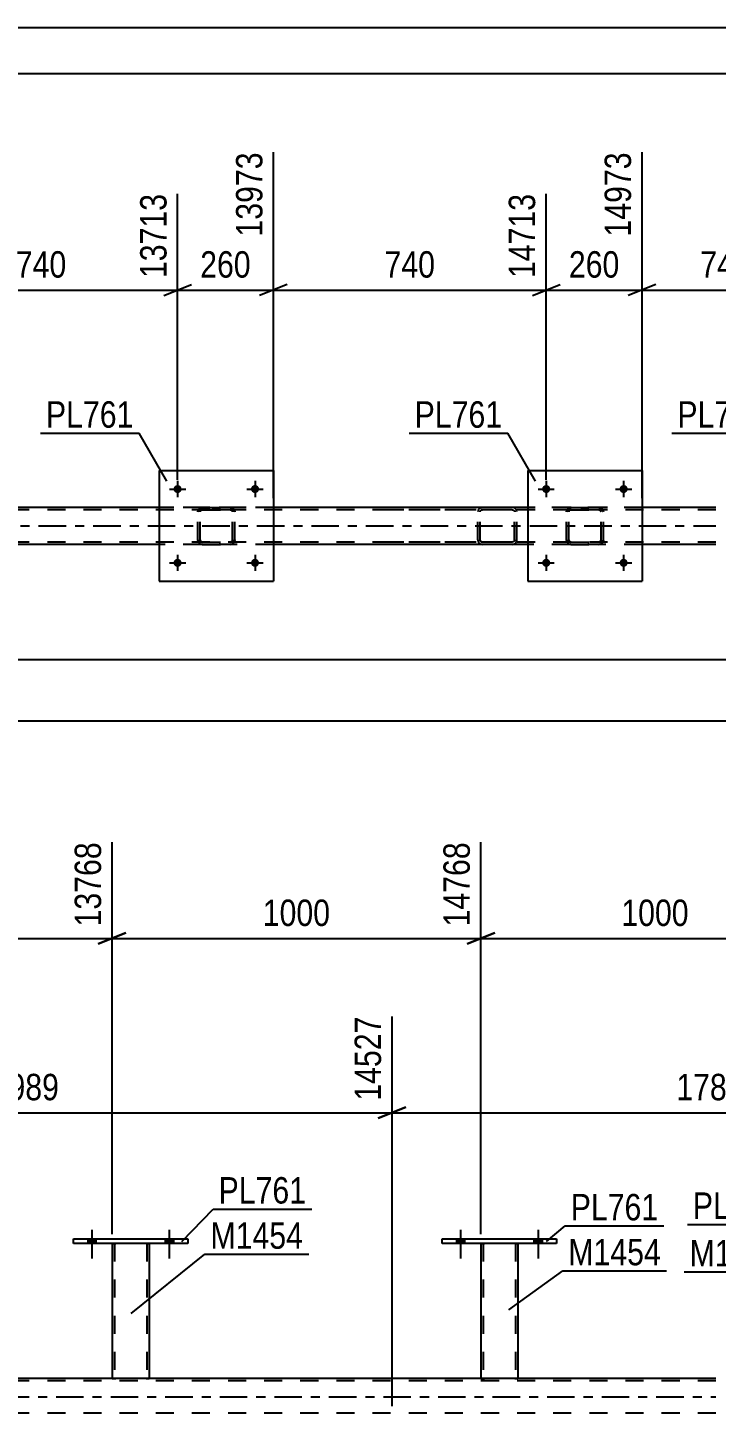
# Model space of a CAD drawing. Header units: millimetres. Extents: x 0 to 841, y 0 to 594.
# Drawn here: x 639.3 to 714, y 443.7 to 594 of the extents above; entities that cross this region are included whole.
import ezdxf

# ---------------------------------------------------------------- set-up
doc = ezdxf.new("R2010")
doc.units = ezdxf.units.MM
doc.linetypes.add('DXK_LINE_DOT2', pattern=[3.9198, 1.9599, -1.9599])
doc.linetypes.add('DXK_LINE_DOT3', pattern=[5.9187, 2.979, -0.9799, 0.9799, -0.9799])
doc.styles.add('Arial Narrow', font='ARIALN.TTF', dxfattribs={"height": 0.2})

# ---------------------------------------------------------------- blocks, each defined once
blk = doc.blocks.new('Unknown-318895709-1135')
at = {"color": 5, "linetype": 'Continuous'}
for p, q in [((841, 594), (0, 594)), ((836, 589), (5, 589))]:
    blk.add_line(p, q, dxfattribs=at)
blk = doc.blocks.new('Part-318895709-2970 - 2831')
at = {"color": 7, "linetype": 'DXK_LINE_DOT2'}
for p, q in [((697.77, 541.51), (697.81, 541.69)), ((697.81, 541.69), (697.77, 541.51)), ((697.77, 538.47), (697.77, 541.51)), ((698.01, 541.51), (698.03, 541.6)), ((698.03, 541.6), (698.01, 541.51)), ((698.01, 538.47), (698.01, 541.51)), ((698.03, 541.6), (698.08, 541.68)), ((698.08, 541.68), (698.03, 541.6)), ((698.07, 541.95), (698.25, 541.99)), ((698.25, 541.99), (698.07, 541.95)), ((698.08, 541.68), (698.16, 541.73)), ((698.16, 541.73), (698.08, 541.68)), ((698.16, 541.73), (698.25, 541.75)), ((698.25, 541.75), (698.16, 541.73)), ((698.25, 541.99), (701.29, 541.99)), ((698.25, 541.99), (698.25, 541.99)), ((698.25, 541.99), (701.29, 541.99)), ((698.25, 541.75), (701.29, 541.75)), ((698.25, 541.75), (698.25, 541.75)), ((701.29, 541.75), (698.25, 541.75)), ((701.29, 541.99), (701.29, 541.99)), ((701.29, 541.99), (701.47, 541.95)), ((701.47, 541.95), (701.29, 541.99)), ((701.29, 541.75), (701.29, 541.75)), ((701.29, 541.75), (701.38, 541.73)), ((701.38, 541.73), (701.29, 541.75)), ((701.38, 541.73), (701.46, 541.68)), ((701.46, 541.68), (701.38, 541.73)), ((701.46, 541.68), (701.51, 541.6)), ((701.51, 541.6), (701.46, 541.68)), ((701.51, 541.6), (701.53, 541.51)), ((701.53, 541.51), (701.51, 541.6)), ((701.53, 538.47), (701.53, 541.51)), ((701.73, 541.69), (701.77, 541.51)), ((701.77, 541.51), (701.73, 541.69)), ((701.77, 538.47), (701.77, 541.51)), ((697.81, 538.29), (697.77, 538.47)), ((697.77, 538.47), (697.81, 538.29)), ((698.03, 538.38), (698.01, 538.47)), ((698.01, 538.47), (698.03, 538.38)), ((698.08, 538.3), (698.03, 538.38)), ((698.03, 538.38), (698.08, 538.3)), ((698.16, 538.25), (698.08, 538.3)), ((698.08, 538.3), (698.16, 538.25)), ((698.25, 538.23), (698.16, 538.25)), ((698.16, 538.25), (698.25, 538.23)), ((698.25, 538.23), (701.29, 538.23)), ((698.25, 538.23), (698.25, 538.23)), ((698.25, 538.23), (701.29, 538.23)), ((701.38, 538.25), (701.29, 538.23)), ((701.29, 538.23), (701.38, 538.25)), ((701.29, 538.23), (701.29, 538.23)), ((701.46, 538.3), (701.38, 538.25)), ((701.38, 538.25), (701.46, 538.3)), ((701.51, 538.38), (701.46, 538.3)), ((701.46, 538.3), (701.51, 538.38)), ((701.53, 538.47), (701.51, 538.38)), ((701.51, 538.38), (701.53, 538.47)), ((701.77, 538.47), (701.73, 538.29)), ((701.73, 538.29), (701.77, 538.47)), ((698.25, 537.99), (698.07, 538.03)), ((698.07, 538.03), (698.25, 537.99)), ((698.25, 537.99), (701.29, 537.99)), ((698.25, 537.99), (698.25, 537.99)), ((698.25, 537.99), (701.29, 537.99)), ((701.47, 538.03), (701.29, 537.99)), ((701.29, 537.99), (701.47, 538.03)), ((701.29, 537.99), (701.29, 537.99))]:
    blk.add_line(p, q, dxfattribs=at)
at = {"color": 7, "linetype": 'DXK_LINE_DOT3'}
blk.add_line((699.77, 539.99), (699.77, 539.99), dxfattribs=at)
at = {"color": 7, "linetype": 'DXK_LINE_DOT2'}
for centre, start, end in [((698.25, 541.51), 112.5, 157.5), ((698.25, 541.51), 112.5, 157.5), ((701.29, 541.51), 22.5, 67.5), ((701.29, 541.51), 22.5, 67.5), ((698.25, 538.47), 202.5, 247.5), ((698.25, 538.47), 202.5, 247.5), ((701.29, 538.47), 292.5, 337.5), ((701.29, 538.47), 292.5, 337.5)]:
    blk.add_arc(centre, 0.48, start, end, dxfattribs=at)
blk = doc.blocks.new('Part-318895709-2881 - 2831')
at = {"color": 7, "linetype": 'DXK_LINE_DOT2'}
for p, q in [((713.97, 541.75), (125.58, 541.75)), ((713.97, 541.99), (213.57, 541.99)), ((665.98, 541.99), (653.58, 541.99)), ((705.97, 541.99), (693.57, 541.99)), ((713.97, 538.23), (125.58, 538.23)), ((665.98, 537.99), (653.58, 537.99)), ((705.97, 537.99), (693.57, 537.99))]:
    blk.add_line(p, q, dxfattribs=at)
at = {"color": 2, "linetype": 'Continuous'}
for p, q in [((653.58, 541.99), (625.97, 541.99)), ((693.57, 541.99), (665.98, 541.99)), ((713.97, 541.99), (705.97, 541.99)), ((653.58, 537.99), (625.97, 537.99)), ((693.57, 537.99), (665.98, 537.99)), ((713.97, 537.99), (705.97, 537.99))]:
    blk.add_line(p, q, dxfattribs=at)
at = {"color": 7, "linetype": 'DXK_LINE_DOT3'}
blk.add_line((125.58, 539.99), (713.97, 539.99), dxfattribs=at)
blk = doc.blocks.new('Part-318895709-2969 - 2831')
at = {"color": 2, "linetype": 'Continuous'}
for p, q in [((693.57, 545.99), (693.57, 533.99)), ((693.57, 545.99), (705.97, 545.99)), ((705.97, 545.99), (705.97, 533.99)), ((693.57, 533.99), (705.97, 533.99))]:
    blk.add_line(p, q, dxfattribs=at)
blk = doc.blocks.new('Part-318895709-2975 - 2831')
at = {"color": 2, "linetype": 'Continuous'}
for p, q in [((653.58, 545.99), (653.58, 533.99)), ((653.58, 545.99), (665.98, 545.99)), ((665.98, 545.99), (665.98, 533.99)), ((653.58, 533.99), (665.98, 533.99))]:
    blk.add_line(p, q, dxfattribs=at)
blk = doc.blocks.new('Part-318895709-2976 - 2831')
at = {"color": 7, "linetype": 'DXK_LINE_DOT2'}
for p, q in [((657.78, 541.51), (657.81, 541.69)), ((657.81, 541.69), (657.78, 541.51)), ((657.78, 538.47), (657.78, 541.51)), ((658.02, 541.51), (658.03, 541.6)), ((658.03, 541.6), (658.02, 541.51)), ((658.02, 538.47), (658.02, 541.51)), ((658.03, 541.6), (658.09, 541.68)), ((658.09, 541.68), (658.03, 541.6)), ((658.07, 541.95), (658.26, 541.99)), ((658.26, 541.99), (658.07, 541.95)), ((658.09, 541.68), (658.16, 541.73)), ((658.16, 541.73), (658.09, 541.68)), ((658.16, 541.73), (658.26, 541.75)), ((658.26, 541.75), (658.16, 541.73)), ((658.26, 541.99), (661.3, 541.99)), ((658.26, 541.99), (658.26, 541.99)), ((658.26, 541.99), (661.3, 541.99)), ((658.26, 541.75), (661.3, 541.75)), ((658.26, 541.75), (658.26, 541.75)), ((661.3, 541.75), (658.26, 541.75)), ((661.3, 541.99), (661.3, 541.99)), ((661.3, 541.99), (661.48, 541.95)), ((661.48, 541.95), (661.3, 541.99)), ((661.3, 541.75), (661.3, 541.75)), ((661.3, 541.75), (661.39, 541.73)), ((661.39, 541.73), (661.3, 541.75)), ((661.39, 541.73), (661.47, 541.68)), ((661.47, 541.68), (661.39, 541.73)), ((661.47, 541.68), (661.52, 541.6)), ((661.52, 541.6), (661.47, 541.68)), ((661.52, 541.6), (661.54, 541.51)), ((661.54, 541.51), (661.52, 541.6)), ((661.54, 538.47), (661.54, 541.51)), ((661.74, 541.69), (661.78, 541.51)), ((661.78, 541.51), (661.74, 541.69)), ((661.78, 538.47), (661.78, 541.51)), ((657.81, 538.29), (657.78, 538.47)), ((657.78, 538.47), (657.81, 538.29)), ((658.03, 538.38), (658.02, 538.47)), ((658.02, 538.47), (658.03, 538.38)), ((658.09, 538.3), (658.03, 538.38)), ((658.03, 538.38), (658.09, 538.3)), ((658.16, 538.25), (658.09, 538.3)), ((658.09, 538.3), (658.16, 538.25)), ((658.26, 538.23), (658.16, 538.25)), ((658.16, 538.25), (658.26, 538.23)), ((658.26, 538.23), (661.3, 538.23)), ((658.26, 538.23), (658.26, 538.23)), ((658.26, 538.23), (661.3, 538.23)), ((661.39, 538.25), (661.3, 538.23)), ((661.3, 538.23), (661.39, 538.25)), ((661.3, 538.23), (661.3, 538.23)), ((661.47, 538.3), (661.39, 538.25)), ((661.39, 538.25), (661.47, 538.3)), ((661.52, 538.38), (661.47, 538.3)), ((661.47, 538.3), (661.52, 538.38)), ((661.54, 538.47), (661.52, 538.38)), ((661.52, 538.38), (661.54, 538.47)), ((661.78, 538.47), (661.74, 538.29)), ((661.74, 538.29), (661.78, 538.47)), ((658.26, 537.99), (658.07, 538.03)), ((658.07, 538.03), (658.26, 537.99)), ((658.26, 537.99), (661.3, 537.99)), ((658.26, 537.99), (658.26, 537.99)), ((658.26, 537.99), (661.3, 537.99)), ((661.48, 538.03), (661.3, 537.99)), ((661.3, 537.99), (661.48, 538.03)), ((661.3, 537.99), (661.3, 537.99))]:
    blk.add_line(p, q, dxfattribs=at)
at = {"color": 7, "linetype": 'DXK_LINE_DOT3'}
blk.add_line((659.78, 539.99), (659.78, 539.99), dxfattribs=at)
at = {"color": 7, "linetype": 'DXK_LINE_DOT2'}
for centre, start, end in [((658.26, 541.51), 112.5, 157.5), ((658.26, 541.51), 112.5, 157.5), ((661.3, 541.51), 22.5, 67.5), ((661.3, 541.51), 22.5, 67.5), ((658.26, 538.47), 202.5, 247.5), ((658.26, 538.47), 202.5, 247.5), ((661.3, 538.47), 292.5, 337.5), ((661.3, 538.47), 292.5, 337.5)]:
    blk.add_arc(centre, 0.48, start, end, dxfattribs=at)
blk = doc.blocks.new('Bolt-318895709-2915 - 2831')
at = {"linetype": 'Continuous'}
for points in [[(696.01, 543.99, -1), (695.13, 543.99, -1)], [(704.41, 543.99, -1), (703.53, 543.99, -1)]]:
    blk.add_hatch(color=1, dxfattribs=at).paths.add_polyline_path(points)
at = {"color": 1, "linetype": 'Continuous'}
for p, q in [((695.57, 544.87), (695.57, 543.11)), ((703.97, 544.87), (703.97, 543.11)), ((694.69, 543.99), (696.45, 543.99)), ((703.09, 543.99), (704.85, 543.99))]:
    blk.add_line(p, q, dxfattribs=at)
blk = doc.blocks.new('Bolt-318895709-2916 - 2831')
at = {"linetype": 'Continuous'}
for points in [[(696.01, 535.99, -1), (695.13, 535.99, -1)], [(704.41, 535.99, -1), (703.53, 535.99, -1)]]:
    blk.add_hatch(color=1, dxfattribs=at).paths.add_polyline_path(points)
at = {"color": 1, "linetype": 'Continuous'}
for p, q in [((695.57, 536.87), (695.57, 535.11)), ((703.97, 536.87), (703.97, 535.11)), ((694.69, 535.99), (696.45, 535.99)), ((703.09, 535.99), (704.85, 535.99))]:
    blk.add_line(p, q, dxfattribs=at)
blk = doc.blocks.new('Bolt-318895709-2917 - 2831')
at = {"linetype": 'Continuous'}
for points in [[(656.02, 543.99, -1), (655.14, 543.99, -1)], [(664.42, 543.99, -1), (663.54, 543.99, -1)]]:
    blk.add_hatch(color=1, dxfattribs=at).paths.add_polyline_path(points)
at = {"color": 1, "linetype": 'Continuous'}
for p, q in [((655.58, 544.87), (655.58, 543.11)), ((663.98, 544.87), (663.98, 543.11)), ((654.7, 543.99), (656.46, 543.99)), ((663.1, 543.99), (664.86, 543.99))]:
    blk.add_line(p, q, dxfattribs=at)
blk = doc.blocks.new('Bolt-318895709-2918 - 2831')
at = {"linetype": 'Continuous'}
for points in [[(656.02, 535.99, -1), (655.14, 535.99, -1)], [(664.42, 535.99, -1), (663.54, 535.99, -1)]]:
    blk.add_hatch(color=1, dxfattribs=at).paths.add_polyline_path(points)
at = {"color": 1, "linetype": 'Continuous'}
for p, q in [((655.58, 536.87), (655.58, 535.11)), ((663.98, 536.87), (663.98, 535.11)), ((654.7, 535.99), (656.46, 535.99)), ((663.1, 535.99), (664.86, 535.99))]:
    blk.add_line(p, q, dxfattribs=at)
blk = doc.blocks.new('Part-318895709-3026 - 2831')
at = {"color": 7, "linetype": 'DXK_LINE_DOT2'}
for p, q in [((691.89, 541.99), (676.9, 541.99)), ((691.89, 541.75), (676.9, 541.75)), ((688.18, 541.68), (688.14, 541.51)), ((688.14, 538.47), (688.14, 541.51)), ((688.18, 541.69), (688.18, 541.68)), ((688.4, 541.51), (688.42, 541.6)), ((688.4, 538.47), (688.4, 541.51)), ((688.42, 541.6), (688.47, 541.68)), ((688.65, 541.99), (688.46, 541.95)), ((688.47, 541.68), (688.56, 541.73)), ((688.56, 541.73), (688.65, 541.75)), ((692.08, 541.95), (691.89, 541.99)), ((691.89, 541.75), (691.99, 541.73)), ((691.99, 541.73), (692.07, 541.68)), ((692.07, 541.68), (692.12, 541.6)), ((692.12, 541.6), (692.14, 541.51)), ((692.14, 538.47), (692.14, 541.51)), ((692.36, 541.68), (692.36, 541.69)), ((692.4, 541.51), (692.36, 541.68)), ((692.4, 538.47), (692.4, 541.51)), ((691.89, 538.23), (676.9, 538.23)), ((688.14, 538.47), (688.18, 538.29)), ((688.42, 538.38), (688.4, 538.47)), ((688.47, 538.3), (688.42, 538.38)), ((688.56, 538.25), (688.47, 538.3)), ((688.65, 538.23), (688.56, 538.25)), ((691.99, 538.25), (691.89, 538.23)), ((692.07, 538.3), (691.99, 538.25)), ((692.12, 538.38), (692.07, 538.3)), ((692.14, 538.47), (692.12, 538.38)), ((692.36, 538.29), (692.4, 538.47)), ((691.89, 537.99), (676.9, 537.99)), ((688.46, 538.03), (688.65, 537.99)), ((691.89, 537.99), (692.08, 538.03))]:
    blk.add_line(p, q, dxfattribs=at)
for centre, start, end in [((688.63, 541.49), 110.7583, 155.68), ((691.91, 541.49), 24.32, 69.2417), ((688.63, 538.49), 204.32, 249.2417), ((691.91, 538.49), 290.7583, 335.68)]:
    blk.add_arc(centre, 0.496, start, end, dxfattribs=at)
blk = doc.blocks.new('Part-318895709-3849 - 3800')
at = {"color": 7, "linetype": 'DXK_LINE_DOT2'}
for p, q in [((713.97, 447.33), (115.64, 447.33)), ((652.48, 447.57), (648.48, 447.57)), ((692.48, 447.57), (688.48, 447.57)), ((713.97, 443.81), (115.64, 443.81))]:
    blk.add_line(p, q, dxfattribs=at)
at = {"color": 2, "linetype": 'Continuous'}
for p, q in [((648.48, 447.57), (612.48, 447.57)), ((688.48, 447.57), (652.48, 447.57)), ((713.97, 447.57), (692.48, 447.57))]:
    blk.add_line(p, q, dxfattribs=at)
at = {"color": 7, "linetype": 'DXK_LINE_DOT3'}
blk.add_line((115.64, 445.57), (713.97, 445.57), dxfattribs=at)
blk = doc.blocks.new('Part-318895709-4082 - 3800')
at = {"color": 2, "linetype": 'Continuous'}
for p, q in [((684.28, 462.69), (696.68, 462.69)), ((684.28, 462.21), (684.28, 462.69)), ((696.68, 462.21), (684.28, 462.21)), ((696.68, 462.69), (696.68, 462.21))]:
    blk.add_line(p, q, dxfattribs=at)
blk = doc.blocks.new('Part-318895709-4141 - 3800')
at = {"color": 2, "linetype": 'Continuous'}
for p, q in [((688.48, 462.21), (688.48, 447.57)), ((692.48, 462.21), (692.48, 447.57)), ((688.51, 447.57), (688.48, 447.57)), ((688.62, 447.57), (688.51, 447.57)), ((688.77, 447.57), (688.62, 447.57)), ((692.18, 447.57), (688.77, 447.57)), ((692.34, 447.57), (692.18, 447.57)), ((692.44, 447.57), (692.34, 447.57)), ((692.48, 447.57), (692.44, 447.57))]:
    blk.add_line(p, q, dxfattribs=at)
at = {"color": 7, "linetype": 'DXK_LINE_DOT2'}
for p, q in [((688.48, 462.21), (688.48, 462.21)), ((688.48, 462.21), (688.48, 462.21)), ((688.48, 462.21), (688.48, 462.21)), ((688.51, 462.21), (688.48, 462.21)), ((688.48, 462.21), (688.51, 462.21)), ((688.62, 462.21), (688.51, 462.21)), ((688.51, 462.21), (688.62, 462.21)), ((688.77, 462.21), (688.62, 462.21)), ((688.62, 462.21), (688.77, 462.21)), ((688.72, 462.21), (688.72, 462.21)), ((688.72, 462.21), (688.72, 447.57)), ((688.74, 462.21), (688.72, 462.21)), ((688.72, 462.21), (688.74, 462.21)), ((688.79, 462.21), (688.74, 462.21)), ((688.74, 462.21), (688.79, 462.21)), ((692.18, 462.21), (688.77, 462.21)), ((692.18, 462.21), (688.77, 462.21)), ((692.09, 462.21), (688.79, 462.21)), ((688.79, 462.21), (688.87, 462.21)), ((692.17, 462.21), (688.87, 462.21)), ((692.17, 462.21), (692.09, 462.21)), ((692.22, 462.21), (692.17, 462.21)), ((692.17, 462.21), (692.22, 462.21)), ((692.18, 462.21), (692.34, 462.21)), ((692.34, 462.21), (692.18, 462.21)), ((692.24, 462.21), (692.22, 462.21)), ((692.22, 462.21), (692.24, 462.21)), ((692.24, 462.21), (692.24, 462.21)), ((692.24, 462.21), (692.24, 447.57)), ((692.34, 462.21), (692.44, 462.21)), ((692.44, 462.21), (692.34, 462.21)), ((692.44, 462.21), (692.48, 462.21)), ((692.48, 462.21), (692.44, 462.21)), ((692.48, 462.21), (692.48, 462.21)), ((692.48, 462.21), (692.48, 462.21)), ((692.48, 462.21), (692.48, 462.21)), ((688.48, 447.57), (688.51, 447.57)), ((688.51, 447.57), (688.62, 447.57)), ((688.62, 447.57), (688.77, 447.57)), ((688.74, 447.57), (688.72, 447.57)), ((688.72, 447.57), (688.74, 447.57)), ((688.79, 447.57), (688.74, 447.57)), ((688.74, 447.57), (688.77, 447.57)), ((692.18, 447.57), (688.77, 447.57)), ((688.77, 447.57), (688.79, 447.57)), ((692.09, 447.57), (688.79, 447.57)), ((688.79, 447.57), (688.87, 447.57)), ((692.22, 447.57), (688.87, 447.57)), ((692.17, 447.57), (692.09, 447.57)), ((692.22, 447.57), (692.17, 447.57)), ((692.18, 447.57), (692.34, 447.57)), ((692.24, 447.57), (692.22, 447.57)), ((692.22, 447.57), (692.24, 447.57)), ((692.34, 447.57), (692.44, 447.57)), ((692.44, 447.57), (692.48, 447.57))]:
    blk.add_line(p, q, dxfattribs=at)
blk = doc.blocks.new('Part-318895709-4146 - 3800')
at = {"color": 2, "linetype": 'Continuous'}
for p, q in [((644.28, 462.69), (656.68, 462.69)), ((644.28, 462.21), (644.28, 462.69)), ((656.68, 462.21), (644.28, 462.21)), ((656.68, 462.69), (656.68, 462.21))]:
    blk.add_line(p, q, dxfattribs=at)
blk = doc.blocks.new('Part-318895709-4179 - 3800')
at = {"color": 2, "linetype": 'Continuous'}
for p, q in [((648.48, 462.21), (648.48, 447.57)), ((652.48, 462.21), (652.48, 447.57)), ((648.48, 447.57), (648.52, 447.57)), ((648.62, 447.57), (648.52, 447.57)), ((648.78, 447.57), (648.62, 447.57)), ((652.19, 447.57), (648.78, 447.57)), ((652.34, 447.57), (652.19, 447.57)), ((652.45, 447.57), (652.34, 447.57)), ((652.45, 447.57), (652.48, 447.57))]:
    blk.add_line(p, q, dxfattribs=at)
at = {"color": 7, "linetype": 'DXK_LINE_DOT2'}
for p, q in [((648.48, 462.21), (648.48, 462.21)), ((648.48, 462.21), (648.48, 462.21)), ((648.48, 462.21), (648.48, 462.21)), ((648.52, 462.21), (648.48, 462.21)), ((648.48, 462.21), (648.52, 462.21)), ((648.62, 462.21), (648.52, 462.21)), ((648.52, 462.21), (648.62, 462.21)), ((648.78, 462.21), (648.62, 462.21)), ((648.62, 462.21), (648.78, 462.21)), ((648.72, 462.21), (648.72, 462.21)), ((648.72, 462.21), (648.72, 447.57)), ((648.74, 462.21), (648.72, 462.21)), ((648.72, 462.21), (648.74, 462.21)), ((648.79, 462.21), (648.74, 462.21)), ((648.74, 462.21), (648.79, 462.21)), ((652.19, 462.21), (648.78, 462.21)), ((652.19, 462.21), (648.78, 462.21)), ((652.09, 462.21), (648.79, 462.21)), ((648.79, 462.21), (648.87, 462.21)), ((652.17, 462.21), (648.87, 462.21)), ((652.17, 462.21), (652.09, 462.21)), ((652.22, 462.21), (652.17, 462.21)), ((652.17, 462.21), (652.22, 462.21)), ((652.19, 462.21), (652.34, 462.21)), ((652.34, 462.21), (652.19, 462.21)), ((652.24, 462.21), (652.22, 462.21)), ((652.22, 462.21), (652.24, 462.21)), ((652.24, 462.21), (652.24, 462.21)), ((652.24, 462.21), (652.24, 447.57)), ((652.34, 462.21), (652.45, 462.21)), ((652.45, 462.21), (652.34, 462.21)), ((652.45, 462.21), (652.48, 462.21)), ((652.48, 462.21), (652.45, 462.21)), ((652.48, 462.21), (652.48, 462.21)), ((652.48, 462.21), (652.48, 462.21)), ((652.48, 462.21), (652.48, 462.21)), ((648.48, 447.57), (648.48, 447.57)), ((648.48, 447.57), (648.48, 447.57)), ((648.48, 447.57), (648.48, 447.57)), ((648.48, 447.57), (648.52, 447.57)), ((648.52, 447.57), (648.62, 447.57)), ((648.62, 447.57), (648.78, 447.57)), ((648.74, 447.57), (648.72, 447.57)), ((648.72, 447.57), (648.74, 447.57)), ((648.79, 447.57), (648.74, 447.57)), ((648.74, 447.57), (648.78, 447.57)), ((652.19, 447.57), (648.78, 447.57)), ((648.78, 447.57), (648.79, 447.57)), ((652.09, 447.57), (648.79, 447.57)), ((648.79, 447.57), (648.87, 447.57)), ((652.17, 447.57), (648.87, 447.57)), ((652.17, 447.57), (652.09, 447.57)), ((652.22, 447.57), (652.17, 447.57)), ((652.17, 447.57), (652.22, 447.57)), ((652.19, 447.57), (652.34, 447.57)), ((652.24, 447.57), (652.22, 447.57)), ((652.22, 447.57), (652.24, 447.57)), ((652.34, 447.57), (652.45, 447.57)), ((652.45, 447.57), (652.48, 447.57)), ((652.48, 447.57), (652.48, 447.57)), ((652.48, 447.57), (652.48, 447.57)), ((652.48, 447.57), (652.48, 447.57)), ((652.48, 447.57), (652.48, 447.57))]:
    blk.add_line(p, q, dxfattribs=at)
blk = doc.blocks.new('Bolt-318895709-4205 - 3800')
at = {"linetype": 'Continuous'}
for points in [[(685.84, 462.21), (686.72, 462.21), (686.72, 462.69), (685.84, 462.69)], [(694.24, 462.21), (695.12, 462.21), (695.12, 462.69), (694.24, 462.69)]]:
    blk.add_hatch(color=1, dxfattribs=at).paths.add_polyline_path(points)
at = {"color": 1, "linetype": 'Continuous'}
for p, q in [((686.28, 463.69), (686.28, 460.57)), ((694.68, 463.69), (694.68, 460.57)), ((685.84, 462.69), (685.84, 462.21)), ((686.72, 462.69), (686.72, 462.21)), ((694.24, 462.69), (694.24, 462.21)), ((695.12, 462.69), (695.12, 462.21))]:
    blk.add_line(p, q, dxfattribs=at)
blk = doc.blocks.new('Bolt-318895709-4206 - 3800')
at = {"linetype": 'Continuous'}
for points in [[(685.84, 462.21), (686.72, 462.21), (686.72, 462.69), (685.84, 462.69)], [(694.24, 462.21), (695.12, 462.21), (695.12, 462.69), (694.24, 462.69)]]:
    blk.add_hatch(color=1, dxfattribs=at).paths.add_polyline_path(points)
at = {"color": 1, "linetype": 'Continuous'}
for p, q in [((686.28, 463.69), (686.28, 460.57)), ((694.68, 463.69), (694.68, 460.57)), ((685.84, 462.69), (685.84, 462.21)), ((686.72, 462.69), (686.72, 462.21)), ((694.24, 462.69), (694.24, 462.21)), ((695.12, 462.69), (695.12, 462.21))]:
    blk.add_line(p, q, dxfattribs=at)
blk = doc.blocks.new('Bolt-318895709-4207 - 3800')
at = {"linetype": 'Continuous'}
for points in [[(645.84, 462.21), (646.72, 462.21), (646.72, 462.69), (645.84, 462.69)], [(654.24, 462.21), (655.12, 462.21), (655.12, 462.69), (654.24, 462.69)]]:
    blk.add_hatch(color=1, dxfattribs=at).paths.add_polyline_path(points)
at = {"color": 1, "linetype": 'Continuous'}
for p, q in [((646.28, 463.69), (646.28, 460.57)), ((654.68, 463.69), (654.68, 460.57)), ((645.84, 462.69), (645.84, 462.21)), ((646.72, 462.69), (646.72, 462.21)), ((654.24, 462.69), (654.24, 462.21)), ((655.12, 462.69), (655.12, 462.21))]:
    blk.add_line(p, q, dxfattribs=at)
blk = doc.blocks.new('Bolt-318895709-4208 - 3800')
at = {"linetype": 'Continuous'}
for points in [[(645.84, 462.21), (646.72, 462.21), (646.72, 462.69), (645.84, 462.69)], [(654.24, 462.21), (655.12, 462.21), (655.12, 462.69), (654.24, 462.69)]]:
    blk.add_hatch(color=1, dxfattribs=at).paths.add_polyline_path(points)
at = {"color": 1, "linetype": 'Continuous'}
for p, q in [((646.28, 463.69), (646.28, 460.57)), ((654.68, 463.69), (654.68, 460.57)), ((645.84, 462.69), (645.84, 462.21)), ((646.72, 462.69), (646.72, 462.21)), ((654.24, 462.69), (654.24, 462.21)), ((655.12, 462.69), (655.12, 462.21))]:
    blk.add_line(p, q, dxfattribs=at)
blk = doc.blocks.new('StraightDimension-318895709-3608 - 2831')
at = {"color": 7, "linetype": 'Continuous'}
blk.add_line((116.32, 518.87), (748.46, 518.87), dxfattribs=at)
blk = doc.blocks.new('StraightDimension-318895709-3767 - 2831')
at = {"color": 7, "linetype": 'Continuous'}
blk.add_line((116.96, 525.52), (747.82, 525.52), dxfattribs=at)
blk = doc.blocks.new('StraightDimension-318895709-20396 - 2831')
at = {"color": 7, "linetype": 'Continuous'}
for p, q in [((705.97, 542.99), (705.97, 580.5)), ((724.07, 544.99), (724.07, 576)), ((707.47, 566.16), (704.47, 564.96)), ((705.97, 565.56), (724.07, 565.56)), ((722.57, 564.96), (725.57, 566.16))]:
    blk.add_line(p, q, dxfattribs=at)
at = {"color": 0, "linetype": 'Continuous'}
blk.add_wipeout([(723.47, 576.6), (719.27, 576.6), (719.27, 566.26), (723.47, 566.26)], dxfattribs=at)
at = {"color": 0}
blk.add_wipeout([(718.36, 566.31), (718.36, 570.51), (711.68, 570.51), (711.68, 566.31)], dxfattribs=at)
at = {"color": 3, "linetype": 'Continuous', "style": 'Arial Narrow'}
blk.add_text('15713', height=2.863, rotation=90.0002, dxfattribs=at).set_placement((722.87, 566.86))
at = {"color": 3, "style": 'Arial Narrow'}
blk.add_text('740', height=2.863, dxfattribs=at).set_placement((712.28, 566.91))
blk = doc.blocks.new('StraightDimension-318895709-20397 - 2831')
at = {"color": 7, "linetype": 'Continuous'}
for p, q in [((705.97, 542.99), (705.97, 580.5)), ((695.57, 544.99), (695.57, 576)), ((694.07, 564.96), (697.07, 566.16)), ((695.57, 565.56), (705.97, 565.56)), ((707.47, 566.16), (704.47, 564.96))]:
    blk.add_line(p, q, dxfattribs=at)
at = {"color": 0}
blk.add_wipeout([(704.11, 566.31), (704.11, 570.51), (697.43, 570.51), (697.43, 566.31)], dxfattribs=at)
at = {"color": 3, "style": 'Arial Narrow'}
blk.add_text('260', height=2.863, dxfattribs=at).set_placement((698.03, 566.91))
at = {"color": 0, "linetype": 'Continuous'}
blk.add_wipeout([(705.37, 581.1), (701.17, 581.1), (701.17, 570.76), (705.37, 570.76)], dxfattribs=at)
at = {"color": 3, "linetype": 'Continuous', "style": 'Arial Narrow'}
blk.add_text('14973', height=2.863, rotation=90.0002, dxfattribs=at).set_placement((704.77, 571.36))
blk = doc.blocks.new('StraightDimension-318895709-20398 - 2831')
at = {"color": 7, "linetype": 'Continuous'}
for p, q in [((665.98, 542.99), (665.98, 580.5)), ((695.57, 544.99), (695.57, 576)), ((667.48, 566.16), (664.48, 564.96)), ((665.98, 565.56), (695.57, 565.56)), ((694.07, 564.96), (697.07, 566.16))]:
    blk.add_line(p, q, dxfattribs=at)
at = {"color": 0, "linetype": 'Continuous'}
blk.add_wipeout([(694.97, 576.6), (690.77, 576.6), (690.77, 566.26), (694.97, 566.26)], dxfattribs=at)
at = {"color": 0}
blk.add_wipeout([(684.12, 566.31), (684.12, 570.51), (677.43, 570.51), (677.43, 566.31)], dxfattribs=at)
at = {"color": 3, "linetype": 'Continuous', "style": 'Arial Narrow'}
blk.add_text('14713', height=2.863, rotation=90.0002, dxfattribs=at).set_placement((694.37, 566.86))
at = {"color": 3, "style": 'Arial Narrow'}
blk.add_text('740', height=2.863, dxfattribs=at).set_placement((678.03, 566.91))
blk = doc.blocks.new('StraightDimension-318895709-20399 - 2831')
at = {"color": 7, "linetype": 'Continuous'}
for p, q in [((665.98, 542.99), (665.98, 580.5)), ((655.58, 544.99), (655.58, 576)), ((654.08, 564.96), (657.08, 566.16)), ((655.58, 565.56), (665.98, 565.56)), ((667.48, 566.16), (664.48, 564.96))]:
    blk.add_line(p, q, dxfattribs=at)
at = {"color": 0}
blk.add_wipeout([(664.12, 566.31), (664.12, 570.51), (657.43, 570.51), (657.43, 566.31)], dxfattribs=at)
at = {"color": 3, "style": 'Arial Narrow'}
blk.add_text('260', height=2.863, dxfattribs=at).set_placement((658.03, 566.91))
at = {"color": 0, "linetype": 'Continuous'}
blk.add_wipeout([(665.38, 581.1), (661.18, 581.1), (661.18, 570.76), (665.38, 570.76)], dxfattribs=at)
at = {"color": 3, "linetype": 'Continuous', "style": 'Arial Narrow'}
blk.add_text('13973', height=2.863, rotation=90.0002, dxfattribs=at).set_placement((664.78, 571.36))
blk = doc.blocks.new('StraightDimension-318895709-20400 - 2831')
at = {"color": 7, "linetype": 'Continuous'}
for p, q in [((625.97, 542.99), (625.97, 580.5)), ((655.58, 544.99), (655.58, 576)), ((627.47, 566.16), (624.47, 564.96)), ((625.97, 565.56), (655.58, 565.56)), ((654.08, 564.96), (657.08, 566.16))]:
    blk.add_line(p, q, dxfattribs=at)
at = {"color": 0, "linetype": 'Continuous'}
blk.add_wipeout([(654.98, 576.6), (650.78, 576.6), (650.78, 566.26), (654.98, 566.26)], dxfattribs=at)
at = {"color": 0}
blk.add_wipeout([(644.12, 566.31), (644.12, 570.51), (637.43, 570.51), (637.43, 566.31)], dxfattribs=at)
at = {"color": 3, "linetype": 'Continuous', "style": 'Arial Narrow'}
blk.add_text('13713', height=2.863, rotation=90.0002, dxfattribs=at).set_placement((654.38, 566.86))
at = {"color": 3, "style": 'Arial Narrow'}
blk.add_text('740', height=2.863, dxfattribs=at).set_placement((638.03, 566.91))
blk = doc.blocks.new('StraightDimension-318895709-5223 - 3800')
at = {"color": 7, "linetype": 'Continuous'}
for p, q in [((599.29, 444.57), (599.29, 491.32)), ((678.85, 444.57), (678.85, 486.82)), ((600.79, 476.98), (597.79, 475.78)), ((677.35, 475.78), (680.35, 476.98)), ((599.29, 476.38), (678.85, 476.38))]:
    blk.add_line(p, q, dxfattribs=at)
at = {"color": 0, "linetype": 'Continuous'}
blk.add_wipeout([(678.25, 487.42), (674.05, 487.42), (674.05, 477.08), (678.25, 477.08)], dxfattribs=at)
at = {"color": 0}
blk.add_wipeout([(643.33, 477.13), (643.33, 481.33), (634.81, 481.33), (634.81, 477.13)], dxfattribs=at)
at = {"color": 3, "linetype": 'Continuous', "style": 'Arial Narrow'}
blk.add_text('14527', height=2.863, rotation=90.0002, dxfattribs=at).set_placement((677.65, 477.68))
at = {"color": 3, "style": 'Arial Narrow'}
blk.add_text('1989', height=2.863, dxfattribs=at).set_placement((635.41, 477.73))
blk = doc.blocks.new('StraightDimension-318895709-22681 - 3800')
at = {"color": 7, "linetype": 'Continuous'}
for p, q in [((648.48, 463.21), (648.48, 505.71)), ((688.48, 463.21), (688.48, 505.71)), ((649.98, 495.87), (646.98, 494.67)), ((648.48, 495.27), (688.48, 495.27)), ((686.98, 494.67), (689.98, 495.87))]:
    blk.add_line(p, q, dxfattribs=at)
at = {"color": 0, "linetype": 'Continuous'}
blk.add_wipeout([(687.88, 506.31), (683.68, 506.31), (683.68, 495.97), (687.88, 495.97)], dxfattribs=at)
at = {"color": 0}
blk.add_wipeout([(672.74, 496.02), (672.74, 500.22), (664.22, 500.22), (664.22, 496.02)], dxfattribs=at)
at = {"color": 3, "linetype": 'Continuous', "style": 'Arial Narrow'}
blk.add_text('14768', height=2.863, rotation=90.0002, dxfattribs=at).set_placement((687.28, 496.57))
at = {"color": 3, "style": 'Arial Narrow'}
blk.add_text('1000', height=2.863, dxfattribs=at).set_placement((664.82, 496.62))
blk = doc.blocks.new('StraightDimension-318895709-22680 - 3800')
at = {"color": 7, "linetype": 'Continuous'}
for p, q in [((688.48, 463.21), (688.48, 505.71)), ((726.27, 463.21), (726.27, 505.71)), ((689.98, 495.87), (686.98, 494.67)), ((688.48, 495.27), (726.27, 495.27)), ((724.77, 494.67), (727.77, 495.87))]:
    blk.add_line(p, q, dxfattribs=at)
at = {"color": 0, "linetype": 'Continuous'}
blk.add_wipeout([(725.67, 506.31), (721.47, 506.31), (721.47, 495.97), (725.67, 495.97)], dxfattribs=at)
at = {"color": 0}
blk.add_wipeout([(711.63, 496.02), (711.63, 500.22), (703.12, 500.22), (703.12, 496.02)], dxfattribs=at)
at = {"color": 3, "linetype": 'Continuous', "style": 'Arial Narrow'}
blk.add_text('15768', height=2.863, rotation=90.0002, dxfattribs=at).set_placement((725.07, 496.57))
at = {"color": 3, "style": 'Arial Narrow'}
blk.add_text('1000', height=2.863, dxfattribs=at).set_placement((703.72, 496.62))
blk = doc.blocks.new('StraightDimension-318895709-4694 - 3800')
at = {"color": 7, "linetype": 'Continuous'}
for p, q in [((765.29, 444.07), (764.09, 447.07)), ((749.46, 445.57), (767.09, 445.57)), ((764.69, 319.57), (764.69, 445.57)), ((764.09, 321.07), (765.29, 318.07)), ((705.81, 319.57), (767.09, 319.57))]:
    blk.add_line(p, q, dxfattribs=at)
at = {"color": 0}
blk.add_wipeout([(763.94, 386.82), (759.74, 386.82), (759.74, 378.31), (763.94, 378.31)], dxfattribs=at)
at = {"color": 3, "style": 'Arial Narrow'}
blk.add_text('3150', height=2.863, rotation=90.0002, dxfattribs=at).set_placement((763.34, 378.91))
blk = doc.blocks.new('StraightDimension-318895709-5242 - 3800')
at = {"color": 7, "linetype": 'Continuous'}
for p, q in [((678.85, 444.57), (678.85, 486.82)), ((747.82, 453.07), (747.82, 486.82)), ((680.35, 476.98), (677.35, 475.78)), ((746.32, 475.78), (749.32, 476.98)), ((678.85, 476.38), (747.82, 476.38))]:
    blk.add_line(p, q, dxfattribs=at)
at = {"color": 0, "linetype": 'Continuous'}
blk.add_wipeout([(747.22, 487.42), (743.02, 487.42), (743.02, 477.08), (747.22, 477.08)], dxfattribs=at)
at = {"color": 0}
blk.add_wipeout([(717.59, 477.13), (717.59, 481.33), (709.08, 481.33), (709.08, 477.13)], dxfattribs=at)
at = {"color": 3, "linetype": 'Continuous', "style": 'Arial Narrow'}
blk.add_text('16307', height=2.863, rotation=90.0002, dxfattribs=at).set_placement((746.62, 477.68))
at = {"color": 3, "style": 'Arial Narrow'}
blk.add_text('1780', height=2.863, dxfattribs=at).set_placement((709.68, 477.73))
blk = doc.blocks.new('StraightDimension-318895709-22682 - 3800')
at = {"color": 7, "linetype": 'Continuous'}
for p, q in [((608.48, 463.21), (608.48, 505.71)), ((648.48, 463.21), (648.48, 505.71)), ((609.98, 495.87), (606.98, 494.67)), ((608.48, 495.27), (648.48, 495.27)), ((646.98, 494.67), (649.98, 495.87))]:
    blk.add_line(p, q, dxfattribs=at)
at = {"color": 0, "linetype": 'Continuous'}
blk.add_wipeout([(647.88, 506.31), (643.68, 506.31), (643.68, 495.97), (647.88, 495.97)], dxfattribs=at)
at = {"color": 0}
blk.add_wipeout([(632.74, 496.02), (632.74, 500.22), (624.22, 500.22), (624.22, 496.02)], dxfattribs=at)
at = {"color": 3, "linetype": 'Continuous', "style": 'Arial Narrow'}
blk.add_text('13768', height=2.863, rotation=90.0002, dxfattribs=at).set_placement((647.28, 496.57))
at = {"color": 3, "style": 'Arial Narrow'}
blk.add_text('1000', height=2.863, dxfattribs=at).set_placement((624.82, 496.62))
blk = doc.blocks.new('Mark-318895709-2965 - 2831')
at = {"color": 0}
blk.add_wipeout([(690.8, 550.64), (690.8, 553.64), (681.3, 553.64), (681.3, 550.64)], dxfattribs=at)
blk.add_wipeout([(690.8, 550.64), (690.8, 553.64), (681.3, 553.64), (681.3, 550.64)], dxfattribs=at)
at = {"color": 30, "linetype": 'Continuous'}
for p in [(680.7, 550.04), (694.4, 544.84)]:
    blk.add_line(p, (691.4, 550.04), dxfattribs=at)
at = {"color": 3, "style": 'Arial Narrow'}
blk.add_text('PL761', height=2.863, dxfattribs=at).set_placement((681.3, 550.64))
blk = doc.blocks.new('Mark-318895709-2971 - 2831')
at = {"color": 0}
blk.add_wipeout([(650.81, 550.64), (650.81, 553.64), (641.3, 553.64), (641.3, 550.64)], dxfattribs=at)
blk.add_wipeout([(650.81, 550.64), (650.81, 553.64), (641.3, 553.64), (641.3, 550.64)], dxfattribs=at)
at = {"color": 30, "linetype": 'Continuous'}
for p in [(640.7, 550.04), (654.41, 544.84)]:
    blk.add_line(p, (651.41, 550.04), dxfattribs=at)
at = {"color": 3, "style": 'Arial Narrow'}
blk.add_text('PL761', height=2.863, dxfattribs=at).set_placement((641.3, 550.64))
blk = doc.blocks.new('Mark-318895709-2959 - 2831')
at = {"color": 0}
blk.add_wipeout([(719.3, 550.64), (719.3, 553.64), (709.8, 553.64), (709.8, 550.64)], dxfattribs=at)
blk.add_wipeout([(719.3, 550.64), (719.3, 553.64), (709.8, 553.64), (709.8, 550.64)], dxfattribs=at)
at = {"color": 30, "linetype": 'Continuous'}
for p in [(709.2, 550.04), (722.9, 544.84)]:
    blk.add_line(p, (719.9, 550.04), dxfattribs=at)
at = {"color": 3, "style": 'Arial Narrow'}
blk.add_text('PL761', height=2.863, dxfattribs=at).set_placement((709.8, 550.64))
blk = doc.blocks.new('Mark-318895709-4068 - 3800')
at = {"color": 0}
blk.add_wipeout([(720.98, 464.87), (720.98, 467.87), (711.48, 467.87), (711.48, 464.87)], dxfattribs=at)
blk.add_wipeout([(720.98, 464.87), (720.98, 467.87), (711.48, 467.87), (711.48, 464.87)], dxfattribs=at)
at = {"color": 30, "linetype": 'Continuous'}
for p in [(710.88, 464.27), (722.61, 462.5)]:
    blk.add_line(p, (721.58, 464.27), dxfattribs=at)
at = {"color": 3, "style": 'Arial Narrow'}
blk.add_text('PL761', height=2.863, dxfattribs=at).set_placement((711.48, 464.87))
blk = doc.blocks.new('Mark-318895709-4073 - 3800')
at = {"color": 0}
blk.add_wipeout([(721.18, 459.72), (721.18, 462.72), (711.13, 462.72), (711.13, 459.72)], dxfattribs=at)
blk.add_wipeout([(721.18, 459.72), (721.18, 462.72), (711.13, 462.72), (711.13, 459.72)], dxfattribs=at)
at = {"color": 30, "linetype": 'Continuous'}
for p in [(710.53, 459.12), (728.99, 453.66)]:
    blk.add_line(p, (721.78, 459.12), dxfattribs=at)
at = {"color": 3, "style": 'Arial Narrow'}
blk.add_text('M1454', height=2.863, dxfattribs=at).set_placement((711.13, 459.72))
blk = doc.blocks.new('Mark-318895709-4078 - 3800')
at = {"color": 0}
blk.add_wipeout([(707.73, 464.71), (707.73, 467.71), (698.23, 467.71), (698.23, 464.71)], dxfattribs=at)
blk.add_wipeout([(707.73, 464.71), (707.73, 467.71), (698.23, 467.71), (698.23, 464.71)], dxfattribs=at)
at = {"color": 30, "linetype": 'Continuous'}
for p, q in [((695.59, 462.41), (697.63, 464.11)), ((697.63, 464.11), (708.33, 464.11))]:
    blk.add_line(p, q, dxfattribs=at)
at = {"color": 3, "style": 'Arial Narrow'}
blk.add_text('PL761', height=2.863, dxfattribs=at).set_placement((698.23, 464.71))
blk = doc.blocks.new('Mark-318895709-4137 - 3800')
at = {"color": 0}
blk.add_wipeout([(708.02, 459.84), (708.02, 462.84), (697.97, 462.84), (697.97, 459.84)], dxfattribs=at)
blk.add_wipeout([(708.02, 459.84), (708.02, 462.84), (697.97, 462.84), (697.97, 459.84)], dxfattribs=at)
at = {"color": 30, "linetype": 'Continuous'}
for p, q in [((691.52, 455.02), (697.37, 459.24)), ((697.37, 459.24), (708.62, 459.24))]:
    blk.add_line(p, q, dxfattribs=at)
at = {"color": 3, "style": 'Arial Narrow'}
blk.add_text('M1454', height=2.863, dxfattribs=at).set_placement((697.97, 459.84))
blk = doc.blocks.new('Mark-318895709-4142 - 3800')
at = {"color": 0}
blk.add_wipeout([(669.54, 466.53), (669.54, 469.53), (660.03, 469.53), (660.03, 466.53)], dxfattribs=at)
blk.add_wipeout([(669.54, 466.53), (669.54, 469.53), (660.03, 469.53), (660.03, 466.53)], dxfattribs=at)
at = {"color": 30, "linetype": 'Continuous'}
for p, q in [((656.04, 462.41), (659.43, 465.93)), ((659.43, 465.93), (670.14, 465.93))]:
    blk.add_line(p, q, dxfattribs=at)
at = {"color": 3, "style": 'Arial Narrow'}
blk.add_text('PL761', height=2.863, dxfattribs=at).set_placement((660.03, 466.53))
blk = doc.blocks.new('Mark-318895709-4175 - 3800')
at = {"color": 0}
blk.add_wipeout([(669.2, 461.63), (669.2, 464.63), (659.15, 464.63), (659.15, 461.63)], dxfattribs=at)
blk.add_wipeout([(669.2, 461.63), (669.2, 464.63), (659.15, 464.63), (659.15, 461.63)], dxfattribs=at)
at = {"color": 30, "linetype": 'Continuous'}
for p, q in [((650.54, 454.61), (658.55, 461.03)), ((658.55, 461.03), (669.8, 461.03))]:
    blk.add_line(p, q, dxfattribs=at)
at = {"color": 3, "style": 'Arial Narrow'}
blk.add_text('M1454', height=2.863, dxfattribs=at).set_placement((659.15, 461.63))

msp = doc.modelspace()

# ---------------------------------------------------------------- block references
for name in ['Unknown-318895709-1135', 'Part-318895709-2975 - 2831', 'Part-318895709-2969 - 2831', 'Bolt-318895709-2917 - 2831', 'Bolt-318895709-2915 - 2831', 'Part-318895709-2881 - 2831', 'Part-318895709-2976 - 2831', 'Part-318895709-3026 - 2831', 'Part-318895709-2970 - 2831', 'Bolt-318895709-2918 - 2831', 'Bolt-318895709-2916 - 2831', 'Bolt-318895709-4207 - 3800', 'Bolt-318895709-4208 - 3800', 'Bolt-318895709-4205 - 3800', 'Bolt-318895709-4206 - 3800', 'Part-318895709-4146 - 3800', 'Part-318895709-4179 - 3800', 'Part-318895709-4082 - 3800', 'Part-318895709-4141 - 3800', 'Part-318895709-3849 - 3800']:
    msp.add_blockref(name, (0, 0))

# ---------------------------------------------------------------- next in the draw order: block references
for name in ['StraightDimension-318895709-20396 - 2831', 'StraightDimension-318895709-3608 - 2831', 'StraightDimension-318895709-5223 - 3800', 'StraightDimension-318895709-4694 - 3800']:
    msp.add_blockref(name, (0, 0))

# ---------------------------------------------------------------- next in the draw order: block references
for name in ['StraightDimension-318895709-20397 - 2831', 'Mark-318895709-2959 - 2831', 'StraightDimension-318895709-3767 - 2831', 'StraightDimension-318895709-22681 - 3800']:
    msp.add_blockref(name, (0, 0))

# ---------------------------------------------------------------- next in the draw order: block references
for name in ['StraightDimension-318895709-20398 - 2831', 'StraightDimension-318895709-22682 - 3800', 'StraightDimension-318895709-22680 - 3800', 'Mark-318895709-4142 - 3800']:
    msp.add_blockref(name, (0, 0))

# ---------------------------------------------------------------- next in the draw order: block references
for name in ['StraightDimension-318895709-20399 - 2831', 'Mark-318895709-2965 - 2831', 'StraightDimension-318895709-5242 - 3800', 'Mark-318895709-4175 - 3800']:
    msp.add_blockref(name, (0, 0))

# ---------------------------------------------------------------- next in the draw order: block references
for name in ['StraightDimension-318895709-20400 - 2831', 'Mark-318895709-4078 - 3800', 'Mark-318895709-4068 - 3800']:
    msp.add_blockref(name, (0, 0))

# ---------------------------------------------------------------- next in the draw order: block references
for name in ['Mark-318895709-2971 - 2831', 'Mark-318895709-4137 - 3800', 'Mark-318895709-4073 - 3800']:
    msp.add_blockref(name, (0, 0))

doc.saveas('drawing.dxf')
